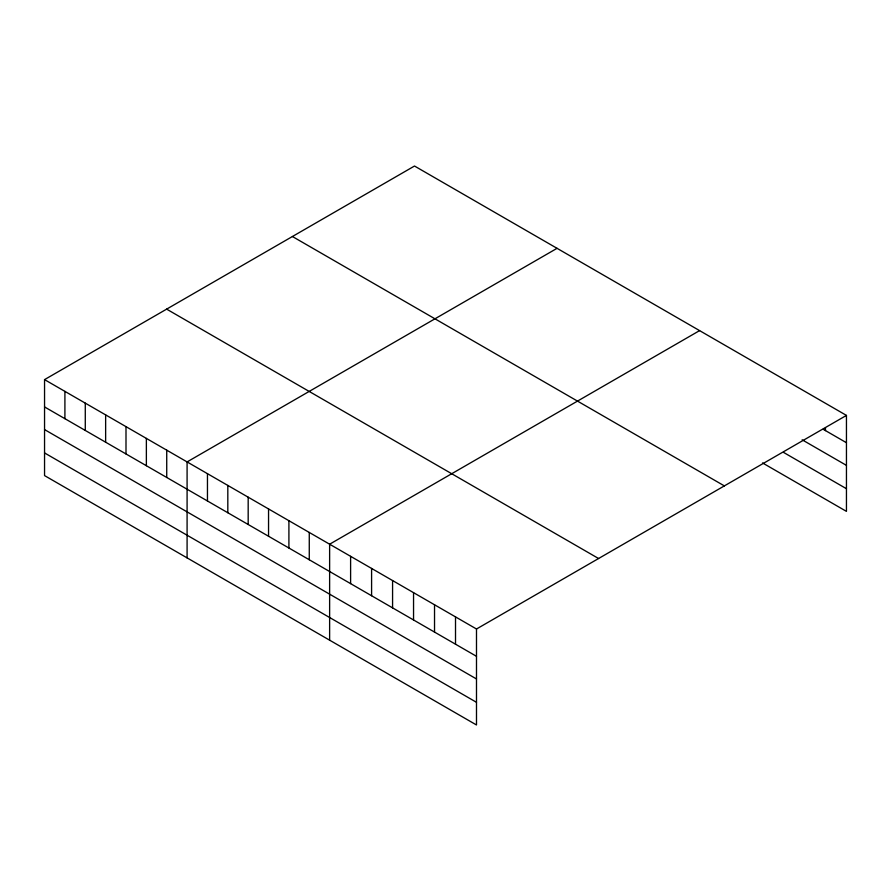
<?xml version="1.0" encoding="UTF-8"?>
<svg xmlns="http://www.w3.org/2000/svg" width="891" height="891" viewBox="0 0 891 891"><rect width="100%" height="100%" fill="white"/><g stroke="black" fill="none" stroke-linecap="round" stroke-linejoin="round"><path stroke-width="1.34" d="M44.55 379.622L476.496 629.001L476.496 724.973L44.55 475.594L44.55 379.622L414.504 166.027L846.45 415.406L846.45 511.378L762.529 462.93M557.053 248.322L187.088 461.917L187.088 557.889M699.591 330.617L329.625 544.212L329.625 640.183M476.496 629.001L846.45 415.406M823.139 429.25L846.45 442.716M802.156 439.798L846.45 465.369M783.512 452.383L846.45 488.714M292.426 236.516L724.361 485.896M166.639 309.132L598.574 558.512M44.55 406.931L476.496 656.311M44.55 429.585L476.496 678.964M44.55 452.929L476.496 702.308M825.467 427.869L825.467 430.598M455.513 616.884L455.513 644.193M434.53 604.777L434.53 632.075M413.547 592.66L413.547 619.969M392.575 580.553L392.575 607.851M371.592 568.436L371.592 595.745M350.608 556.329L350.608 583.627M309.266 532.45L309.266 559.76M288.907 520.7L288.907 548.01M268.547 508.939L268.547 536.248M248.177 497.189L248.177 524.487M227.818 485.428L227.818 512.737M207.458 473.678L207.458 500.976M166.728 450.155L166.728 477.465M146.369 438.405L146.369 465.715M125.999 426.644L125.999 453.953M105.639 414.894L105.639 442.192M85.28 403.133L85.28 430.442M64.909 391.383L64.909 418.681"/></g></svg>
